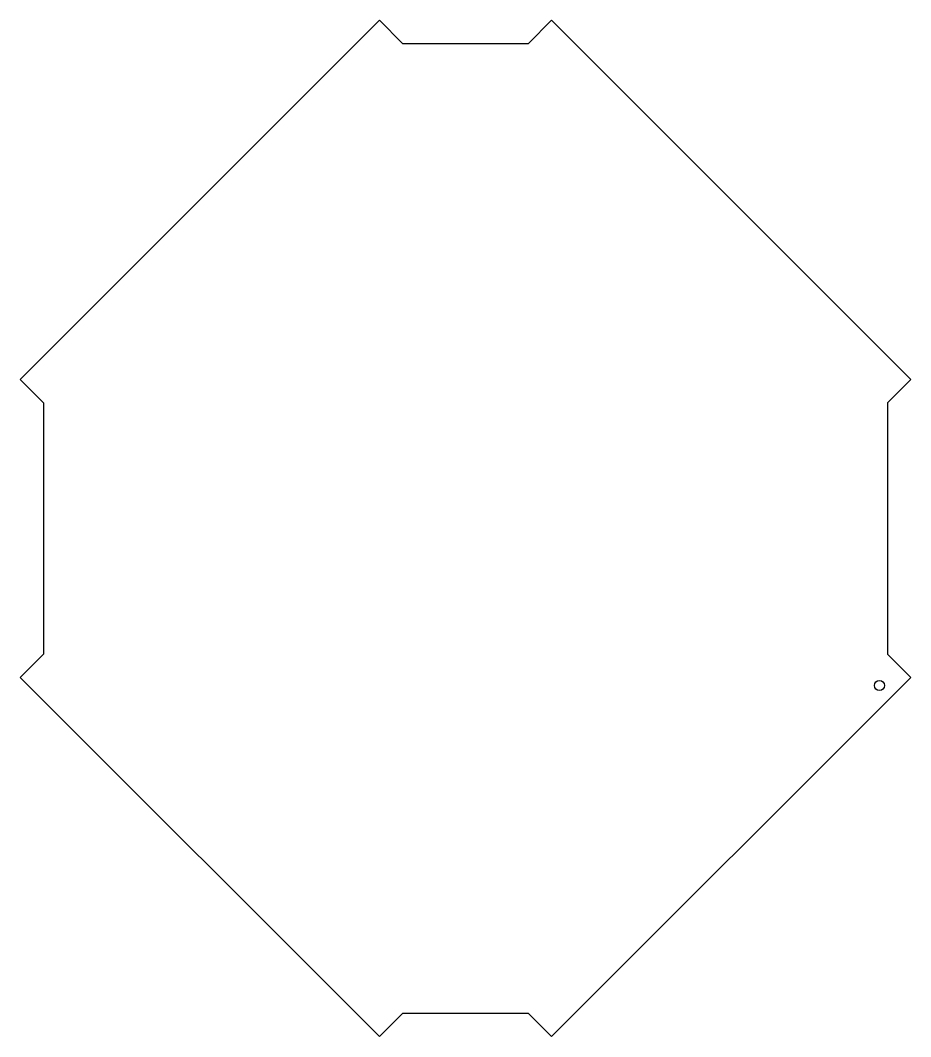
# Model space of a CAD drawing. Header units: millimetres. Extents: x 773 to 1128, y -179 to 225.
import ezdxf

# ---------------------------------------------------------------- set-up
doc = ezdxf.new("R2010")
doc.units = ezdxf.units.MM
doc.header["$MEASUREMENT"] = 0

msp = doc.modelspace()

# ---------------------------------------------------------------- linework, layer by layer
for p, q in [((916.27, 224.86), (773.4, 81.98)), ((925.46, 215.66), (916.27, 224.86)), ((975.46, 215.66), (984.66, 224.86)), ((984.66, 224.86), (1127.53, 81.98)), ((925.46, 215.66), (975.46, 215.66)), ((782.59, 72.79), (773.4, 81.98)), ((1118.34, 72.79), (1127.53, 81.98)), ((782.59, 72.79), (782.59, -27.21)), ((1118.34, 72.79), (1118.34, -27.21)), ((782.59, -27.21), (773.4, -36.4)), ((1118.34, -27.21), (1127.53, -36.4)), ((916.27, -179.27), (773.4, -36.4)), ((984.66, -179.27), (1127.53, -36.4)), ((925.46, -170.08), (916.27, -179.27)), ((975.46, -170.08), (925.46, -170.08)), ((975.46, -170.08), (984.66, -179.27))]:
    msp.add_line(p, q)
msp.add_circle((1115.09, -39.65), 2)

doc.saveas('drawing.dxf')
